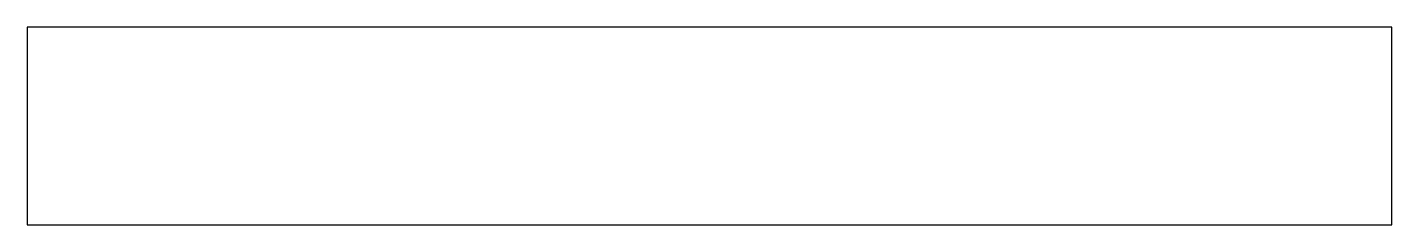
# Model space of a CAD drawing. Header units: metres. Extents: x -52.3 to -10.8, y 72.3 to 78.3.
import ezdxf

# ---------------------------------------------------------------- set-up
doc = ezdxf.new("R2010")
doc.units = ezdxf.units.M

msp = doc.modelspace()

# ---------------------------------------------------------------- linework, layer by layer
for p, q in [((-10.85, 78.3), (-52.275, 78.3)), ((-52.275, 78.3), (-52.275, 72.3)), ((-10.85, 72.3), (-10.85, 78.3)), ((-52.275, 72.3), (-10.85, 72.3))]:
    msp.add_line(p, q)

doc.saveas('drawing.dxf')
